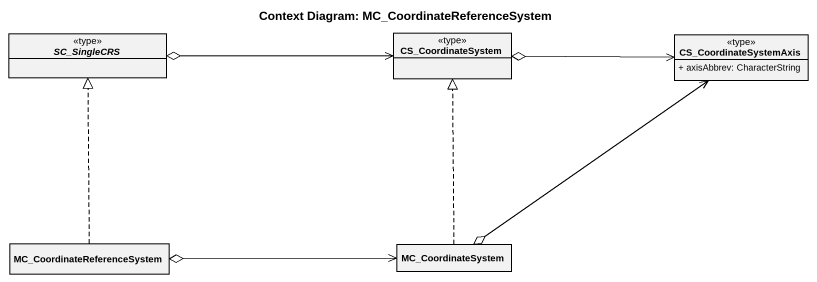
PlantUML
@startuml
title Context Diagram: MC_CoordinateReferenceSystem
hide circle
hide empty members
skinparam classAttributeIconSize 0
abstract class SC_SingleCRS <<type>>
class CS_CoordinateSystem <<type>>
class CS_CoordinateSystemAxis <<type>> {
  + axisAbbrev: CharacterString
}
class MC_CoordinateReferenceSystem
class MC_CoordinateSystem
CS_CoordinateSystem <-left-o SC_SingleCRS
CS_CoordinateSystemAxis <-left-o CS_CoordinateSystem
MC_CoordinateReferenceSystem .up.|> SC_SingleCRS
MC_CoordinateSystem .up.|> CS_CoordinateSystem
MC_CoordinateSystem o-up-> CS_CoordinateSystemAxis
MC_CoordinateSystem <-left-o MC_CoordinateReferenceSystem
@enduml
